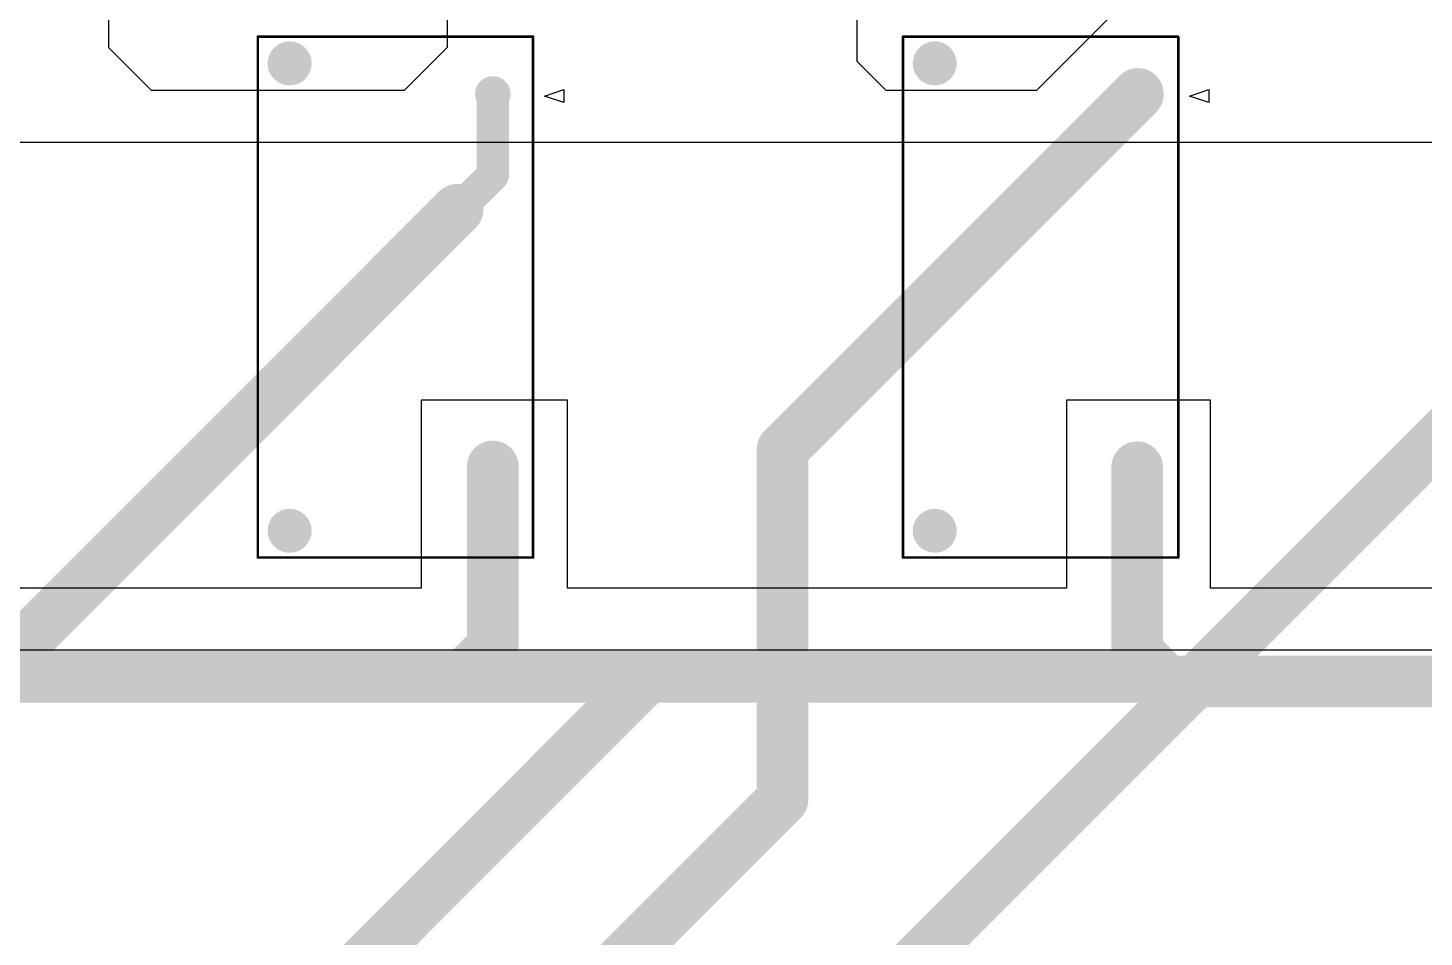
# Model space of a CAD drawing. Header units: millimetres. Extents: x -3.97 to 4.08, y -5.08 to 3.06.
# Drawn here: x -1.952 to 1.294, y -1.285 to 0.829 of the extents above; entities that cross this region are included whole.
import ezdxf

# ---------------------------------------------------------------- set-up
doc = ezdxf.new("R2010")
doc.units = ezdxf.units.MM
doc.header["$MEASUREMENT"] = 0
for name, color, linetype in [('BottomLayer', 5, 'Continuous'), ('BottomSolder', 6, 'Continuous'), ('PadHoleLayer', 156, 'Continuous'), ('TopLayer', 1, 'Continuous'), ('TopOverlay', 2, 'Continuous'), ('TopSolder', 216, 'Continuous')]:
    doc.layers.add(name, color=color, linetype=linetype)

# ---------------------------------------------------------------- blocks, each defined once
blk = doc.blocks.new('RELAY_G6QE_1A_OMR_9')
at = {"layer": 'BottomLayer'}
h = blk.add_hatch(color=5, dxfattribs=at)
edge = h.paths.add_edge_path()
edge.add_arc((-0.2461, 0.5433), 0.0454, 0, 360)
h = blk.add_hatch(color=5, dxfattribs=at)
edge = h.paths.add_edge_path()
edge.add_arc((0.2264, 0.4724), 0.0356, 0, 360)
h = blk.add_hatch(color=5, dxfattribs=at)
edge = h.paths.add_edge_path()
edge.add_arc((0.2264, -0.3937), 0.0356, 0, 360)
h = blk.add_hatch(color=5, dxfattribs=at)
edge = h.paths.add_edge_path()
edge.add_arc((-0.2461, -0.5433), 0.0454, 0, 360)
at = {"layer": 'BottomSolder'}
h = blk.add_hatch(color=6, dxfattribs=at)
edge = h.paths.add_edge_path()
edge.add_arc((-0.2461, 0.5433), 0.0454, 0, 360)
h = blk.add_hatch(color=6, dxfattribs=at)
edge = h.paths.add_edge_path()
edge.add_arc((0.2264, 0.4724), 0.0356, 0, 360)
h = blk.add_hatch(color=6, dxfattribs=at)
edge = h.paths.add_edge_path()
edge.add_arc((0.2264, -0.3937), 0.0356, 0, 360)
h = blk.add_hatch(color=6, dxfattribs=at)
edge = h.paths.add_edge_path()
edge.add_arc((-0.2461, -0.5433), 0.0454, 0, 360)
at = {"layer": 'PadHoleLayer'}
h = blk.add_hatch(color=156, dxfattribs=at)
edge = h.paths.add_edge_path()
edge.add_arc((-0.2461, 0.5433), 0.0354, 0, 360)
h = blk.add_hatch(color=156, dxfattribs=at)
edge = h.paths.add_edge_path()
edge.add_arc((0.2264, 0.4724), 0.0256, 0, 360)
h = blk.add_hatch(color=156, dxfattribs=at)
edge = h.paths.add_edge_path()
edge.add_arc((0.2264, -0.3937), 0.0256, 0, 360)
h = blk.add_hatch(color=156, dxfattribs=at)
edge = h.paths.add_edge_path()
edge.add_arc((-0.2461, -0.5433), 0.0354, 0, 360)
at = {"layer": 'TopLayer'}
h = blk.add_hatch(color=1, dxfattribs=at)
edge = h.paths.add_edge_path()
edge.add_arc((-0.2461, 0.5433), 0.0512, 0, 360)
h = blk.add_hatch(color=1, dxfattribs=at)
edge = h.paths.add_edge_path()
edge.add_arc((0.2264, 0.4724), 0.0413, 0, 360)
h = blk.add_hatch(color=1, dxfattribs=at)
edge = h.paths.add_edge_path()
edge.add_arc((0.2264, -0.3937), 0.0413, 0, 360)
h = blk.add_hatch(color=1, dxfattribs=at)
edge = h.paths.add_edge_path()
edge.add_arc((-0.2461, -0.5433), 0.0512, 0, 360)
at = {"layer": 'TopSolder'}
h = blk.add_hatch(color=216, dxfattribs=at)
edge = h.paths.add_edge_path()
edge.add_arc((-0.2461, 0.5433), 0.0512, 0, 360)
h = blk.add_hatch(color=216, dxfattribs=at)
edge = h.paths.add_edge_path()
edge.add_arc((0.2264, 0.4724), 0.0413, 0, 360)
h = blk.add_hatch(color=216, dxfattribs=at)
edge = h.paths.add_edge_path()
edge.add_arc((0.2264, -0.3937), 0.0413, 0, 360)
h = blk.add_hatch(color=216, dxfattribs=at)
edge = h.paths.add_edge_path()
edge.add_arc((-0.2461, -0.5433), 0.0512, 0, 360)
at = {"layer": 'TopOverlay'}
for p, q in [((0.3464, 0.4674), (0.3914, 0.4824)), ((0.3914, 0.4524), (0.3464, 0.4674)), ((0.3914, 0.4824), (0.3914, 0.4524))]:
    blk.add_line(p, q, dxfattribs=at)
at = {"layer": 'TopOverlay', "const_width": 0.006}
for points in [[(-0.32, -0.6054), (-0.32, 0.6054)], [(-0.32, 0.6054), (0.32, 0.6054)], [(0.32, -0.6054), (0.32, 0.6054)], [(-0.32, -0.6054), (0.32, -0.6054)]]:
    blk.add_lwpolyline(points, dxfattribs=at)
at = {"layer": 'TopOverlay', "const_width": 0.003}
for points in [[(-0.3215, 0.6054, 1), (-0.3185, 0.6054, 1)], [(-0.3215, 0.6054, 1), (-0.3185, 0.6054, 1)], [(0.3185, 0.6054, 1), (0.3215, 0.6054, 1)], [(0.3185, 0.6054, 1), (0.3215, 0.6054, 1)], [(-0.3215, -0.6054, 1), (-0.3185, -0.6054, 1)], [(-0.3215, -0.6054, 1), (-0.3185, -0.6054, 1)], [(0.3185, -0.6054, 1), (0.3215, -0.6054, 1)], [(0.3185, -0.6054, 1), (0.3215, -0.6054, 1)]]:
    blk.add_lwpolyline(points, format="xyb", close=True, dxfattribs=at)
blk = doc.blocks.new('RELAY_G6QE_1A_OMR_12')
at = {"layer": 'BottomLayer'}
h = blk.add_hatch(color=5, dxfattribs=at)
edge = h.paths.add_edge_path()
edge.add_arc((-0.2461, 0.5433), 0.0454, 0, 360)
h = blk.add_hatch(color=5, dxfattribs=at)
edge = h.paths.add_edge_path()
edge.add_arc((0.2264, 0.4724), 0.0356, 0, 360)
h = blk.add_hatch(color=5, dxfattribs=at)
edge = h.paths.add_edge_path()
edge.add_arc((0.2264, -0.3937), 0.0356, 0, 360)
h = blk.add_hatch(color=5, dxfattribs=at)
edge = h.paths.add_edge_path()
edge.add_arc((-0.2461, -0.5433), 0.0454, 0, 360)
at = {"layer": 'BottomSolder'}
h = blk.add_hatch(color=6, dxfattribs=at)
edge = h.paths.add_edge_path()
edge.add_arc((-0.2461, 0.5433), 0.0454, 0, 360)
h = blk.add_hatch(color=6, dxfattribs=at)
edge = h.paths.add_edge_path()
edge.add_arc((0.2264, 0.4724), 0.0356, 0, 360)
h = blk.add_hatch(color=6, dxfattribs=at)
edge = h.paths.add_edge_path()
edge.add_arc((0.2264, -0.3937), 0.0356, 0, 360)
h = blk.add_hatch(color=6, dxfattribs=at)
edge = h.paths.add_edge_path()
edge.add_arc((-0.2461, -0.5433), 0.0454, 0, 360)
at = {"layer": 'PadHoleLayer'}
h = blk.add_hatch(color=156, dxfattribs=at)
edge = h.paths.add_edge_path()
edge.add_arc((-0.2461, 0.5433), 0.0354, 0, 360)
h = blk.add_hatch(color=156, dxfattribs=at)
edge = h.paths.add_edge_path()
edge.add_arc((0.2264, 0.4724), 0.0256, 0, 360)
h = blk.add_hatch(color=156, dxfattribs=at)
edge = h.paths.add_edge_path()
edge.add_arc((0.2264, -0.3937), 0.0256, 0, 360)
h = blk.add_hatch(color=156, dxfattribs=at)
edge = h.paths.add_edge_path()
edge.add_arc((-0.2461, -0.5433), 0.0354, 0, 360)
at = {"layer": 'TopLayer'}
h = blk.add_hatch(color=1, dxfattribs=at)
edge = h.paths.add_edge_path()
edge.add_arc((-0.2461, 0.5433), 0.0512, 0, 360)
h = blk.add_hatch(color=1, dxfattribs=at)
edge = h.paths.add_edge_path()
edge.add_arc((0.2264, 0.4724), 0.0413, 0, 360)
h = blk.add_hatch(color=1, dxfattribs=at)
edge = h.paths.add_edge_path()
edge.add_arc((0.2264, -0.3937), 0.0413, 0, 360)
h = blk.add_hatch(color=1, dxfattribs=at)
edge = h.paths.add_edge_path()
edge.add_arc((-0.2461, -0.5433), 0.0512, 0, 360)
at = {"layer": 'TopSolder'}
h = blk.add_hatch(color=216, dxfattribs=at)
edge = h.paths.add_edge_path()
edge.add_arc((-0.2461, 0.5433), 0.0512, 0, 360)
h = blk.add_hatch(color=216, dxfattribs=at)
edge = h.paths.add_edge_path()
edge.add_arc((0.2264, 0.4724), 0.0413, 0, 360)
h = blk.add_hatch(color=216, dxfattribs=at)
edge = h.paths.add_edge_path()
edge.add_arc((0.2264, -0.3937), 0.0413, 0, 360)
h = blk.add_hatch(color=216, dxfattribs=at)
edge = h.paths.add_edge_path()
edge.add_arc((-0.2461, -0.5433), 0.0512, 0, 360)
at = {"layer": 'TopOverlay'}
for p, q in [((0.3464, 0.4674), (0.3914, 0.4824)), ((0.3914, 0.4524), (0.3464, 0.4674)), ((0.3914, 0.4824), (0.3914, 0.4524))]:
    blk.add_line(p, q, dxfattribs=at)
at = {"layer": 'TopOverlay', "const_width": 0.006}
for points in [[(-0.32, -0.6054), (-0.32, 0.6054)], [(-0.32, 0.6054), (0.32, 0.6054)], [(0.32, -0.6054), (0.32, 0.6054)], [(-0.32, -0.6054), (0.32, -0.6054)]]:
    blk.add_lwpolyline(points, dxfattribs=at)
at = {"layer": 'TopOverlay', "const_width": 0.003}
for points in [[(-0.3215, 0.6054, 1), (-0.3185, 0.6054, 1)], [(-0.3215, 0.6054, 1), (-0.3185, 0.6054, 1)], [(0.3185, 0.6054, 1), (0.3215, 0.6054, 1)], [(0.3185, 0.6054, 1), (0.3215, 0.6054, 1)], [(-0.3215, -0.6054, 1), (-0.3185, -0.6054, 1)], [(-0.3215, -0.6054, 1), (-0.3185, -0.6054, 1)], [(0.3185, -0.6054, 1), (0.3215, -0.6054, 1)], [(0.3185, -0.6054, 1), (0.3215, -0.6054, 1)]]:
    blk.add_lwpolyline(points, format="xyb", close=True, dxfattribs=at)

msp = doc.modelspace()

# ---------------------------------------------------------------- linework, layer by layer
at = {"layer": 'BottomLayer'}
for points, const_width in [([(-1.197, -2.6511), (2.1291, 0.6751)], 0.12), ([(-0.1972, -0.1513), (0.6291, 0.6751)], 0.12), ([(-0.8709, 0.4861), (-0.8709, 0.6751)], 0.075), ([(-0.952, 0.405), (-0.8709, 0.4861)], 0.075), ([(-2.082, -0.7231), (-0.953, 0.406)], 0.12), ([(-0.1972, -0.9654), (-0.1972, -0.1513)], 0.12), ([(-1.8829, -2.6511), (-0.1972, -0.9654)], 0.12)]:
    msp.add_lwpolyline(points, dxfattribs=dict(at, const_width=const_width))
for points, const_width in [([(0.5991, 0.6751, 1), (0.6591, 0.6751, 1)], 0.06), ([(-0.8896, 0.6751, 1), (-0.8521, 0.6751, 1)], 0.0375), ([(-0.8896, 0.4861, 1), (-0.8521, 0.4861, 1)], 0.0375), ([(-0.8896, 0.4861, 1), (-0.8521, 0.4861, 1)], 0.0375), ([(-0.983, 0.406, 1), (-0.923, 0.406, 1)], 0.06), ([(-0.9708, 0.405, 1), (-0.9333, 0.405, 1)], 0.0375), ([(-0.2272, -0.1513, 1), (-0.1672, -0.1513, 1)], 0.06), ([(-0.2272, -0.1513, 1), (-0.1672, -0.1513, 1)], 0.06), ([(-0.2272, -0.9654, 1), (-0.1672, -0.9654, 1)], 0.06), ([(-0.2272, -0.9654, 1), (-0.1672, -0.9654, 1)], 0.06)]:
    msp.add_lwpolyline(points, format="xyb", close=True, dxfattribs=dict(at, const_width=const_width))
at = {"layer": 'TopLayer'}
for p, q in [((-0.9772, 2.4027), (-0.9772, 0.7827)), ((1.4673, 1.7573), (0.3929, 0.6829)), ((-1.7634, 0.7822), (-1.7634, 1.6407)), ((-0.0239, 0.7504), (-0.0239, 1.3133)), ((-1.6641, 0.6829), (-1.7634, 0.7822)), ((-0.9772, 0.7827), (-1.077, 0.6829)), ((0.0435, 0.6829), (-0.0239, 0.7504)), ((-1.077, 0.6829), (-1.6641, 0.6829)), ((0.3929, 0.6829), (0.0435, 0.6829)), ((-3.0922, 0.5627), (2.3375, 0.5627)), ((-0.6972, -0.0373), (-1.0372, -0.0373)), ((-1.0372, -0.0373), (-1.0372, -0.4742)), ((-0.6972, -0.4742), (-0.6972, -0.0373)), ((0.7982, -0.0373), (0.463, -0.0373)), ((0.463, -0.0373), (0.463, -0.4742)), ((0.7982, -0.4742), (0.7982, -0.0373)), ((-1.0372, -0.4742), (-2.1972, -0.4742)), ((0.463, -0.4742), (-0.6972, -0.4742)), ((1.9628, -0.4742), (0.7982, -0.4742)), ((-2.3972, -0.6173), (2.2028, -0.6173))]:
    msp.add_line(p, q, dxfattribs=at)
at = {"layer": 'TopLayer', "const_width": 0.12}
for points in [[(-0.8709, -0.61), (-0.8709, -0.191)], [(0.6273, -0.621), (0.6273, -0.1929)], [(-0.9412, -0.6803), (-0.8709, -0.61)], [(0.6273, -0.621), (0.6866, -0.6803)], [(-2.481, -2.6511), (-0.5102, -0.6803)], [(-2.3006, -0.6803), (-0.9412, -0.6803)], [(-0.9412, -0.6803), (-0.5102, -0.6803)], [(-0.5102, -0.6803), (0.6866, -0.6803)], [(0.6866, -0.6803), (0.6976, -0.6913)], [(0.6976, -0.6913), (2.0588, -0.6913)]]:
    msp.add_lwpolyline(points, dxfattribs=at)
at = {"layer": 'TopLayer', "const_width": 0.06}
for points in [[(-0.9009, -0.191, 1), (-0.8409, -0.191, 1)], [(0.5973, -0.1929, 1), (0.6573, -0.1929, 1)], [(-0.9009, -0.61, 1), (-0.8409, -0.61, 1)], [(-0.9009, -0.61, 1), (-0.8409, -0.61, 1)], [(0.5973, -0.621, 1), (0.6573, -0.621, 1)], [(0.5973, -0.621, 1), (0.6573, -0.621, 1)], [(-0.9712, -0.6803, 1), (-0.9112, -0.6803, 1)], [(-0.9712, -0.6803, 1), (-0.9112, -0.6803, 1)], [(-0.9712, -0.6803, 1), (-0.9112, -0.6803, 1)], [(-0.5402, -0.6803, 1), (-0.4802, -0.6803, 1)], [(-0.5402, -0.6803, 1), (-0.4802, -0.6803, 1)], [(-0.5402, -0.6803, 1), (-0.4802, -0.6803, 1)], [(0.6566, -0.6803, 1), (0.7166, -0.6803, 1)], [(0.6566, -0.6803, 1), (0.7166, -0.6803, 1)], [(0.6566, -0.6803, 1), (0.7166, -0.6803, 1)], [(0.6676, -0.6913, 1), (0.7276, -0.6913, 1)], [(0.6676, -0.6913, 1), (0.7276, -0.6913, 1)]]:
    msp.add_lwpolyline(points, format="xyb", close=True, dxfattribs=at)

# ---------------------------------------------------------------- block references
for name, p in [('RELAY_G6QE_1A_OMR_9', (-1.0972, 0.2027)), ('RELAY_G6QE_1A_OMR_12', (0.4028, 0.2027))]:
    msp.add_blockref(name, p)

doc.saveas('drawing.dxf')
